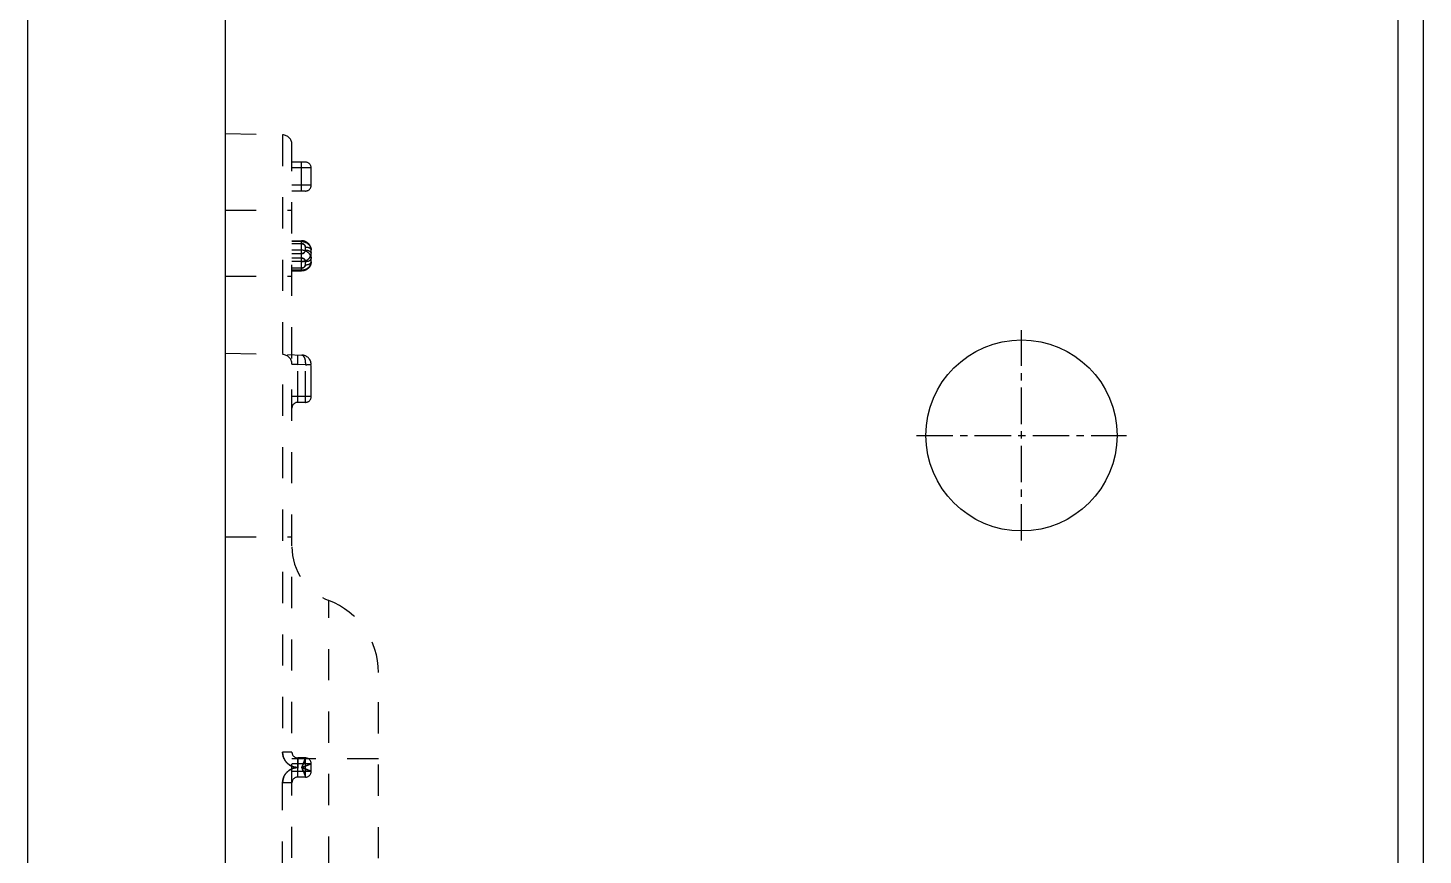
# Model space of a CAD drawing. Header units: millimetres. Extents: x 564 to 2602, y -1989 to 1042.
# Drawn here: x 2481.3 to 2554.3, y -832.8 to -789.6 of the extents above; entities that cross this region are included whole.
import ezdxf

# ---------------------------------------------------------------- set-up
doc = ezdxf.new("R2010")
doc.units = ezdxf.units.MM
doc.header["$LTSCALE"] = 16.335
doc.linetypes.add('CENTER', pattern=[0.6, 0.375, -0.075, 0.075, -0.075])
doc.linetypes.add('HIDDEN', pattern=[0.2, 0.1, -0.1])
doc.layers.get('0').update_dxf_attribs({"linetype": 'CONTINUOUS'})
doc.layers.add('DEFAULT_2', color=8, linetype='HIDDEN')

# ---------------------------------------------------------------- blocks, each defined once
blk = doc.blocks.new('22')
for p, q in [((2481.28, -1022.874), (2481.28, -667.874)), ((2552.98, -667.874), (2552.98, -1022.874))]:
    blk.add_line(p, q)
at = {"color": 1, "linetype": 'CENTER', "ltscale": 0.310989}
for p, q in [((2533.28, -816.374), (2533.28, -805.374)), ((2527.78, -810.874), (2538.78, -810.874))]:
    blk.add_line(p, q, dxfattribs=at)
blk.add_circle((2533.28, -810.874), 5)
blk = doc.blocks.new('24')
at = {"color": 7, "linetype": 'Continuous'}
for p, q in [((2985.818, -663.335), (2985.818, -914.335)), ((3048.518, -663.335), (3048.518, -914.335))]:
    blk.add_line(p, q, dxfattribs=at)
at = {"layer": 'DEFAULT_2', "color": 8, "linetype": 'HIDDEN'}
for p, q in [((2985.818, -718.231), (2988.831, -718.31)), ((2988.831, -718.31), (2988.831, -750.608)), ((2989.318, -863.952), (2989.318, -718.809)), ((2990.022, -719.739), (2989.318, -719.739)), ((2989.821, -721.247), (2989.821, -719.739)), ((2990.324, -720.041), (2989.318, -720.041)), ((2990.324, -720.946), (2990.324, -720.041)), ((2990.324, -720.946), (2989.318, -720.946)), ((2990.022, -721.247), (2989.318, -721.247)), ((2985.818, -722.253), (2989.318, -722.253)), ((2989.318, -723.852), (2989.821, -723.852)), ((2989.821, -723.892), (2989.318, -723.892)), ((2989.821, -724.003), (2989.318, -724.003)), ((2989.821, -725.43), (2989.821, -723.852)), ((2990.022, -724.351), (2990.022, -724.177)), ((2990.324, -724.954), (2990.324, -724.327)), ((2989.821, -724.345), (2989.318, -724.345)), ((2989.821, -724.525), (2989.318, -724.525)), ((2989.821, -724.757), (2989.318, -724.757)), ((2989.821, -724.937), (2989.318, -724.937)), ((2990.022, -725.105), (2990.022, -724.931)), ((2985.818, -725.699), (2989.318, -725.699)), ((2989.821, -725.279), (2989.318, -725.279)), ((2989.821, -725.39), (2989.318, -725.39)), ((2989.318, -725.43), (2989.821, -725.43)), ((2985.818, -729.723), (2989.837, -729.828)), ((2989.62, -730.323), (2989.633, -729.823)), ((2989.318, -730.302), (2989.62, -730.323)), ((2989.318, -730.302), (2989.62, -730.323)), ((2989.62, -730.323), (2989.318, -730.302)), ((2989.62, -730.323), (2989.318, -730.302)), ((2990.022, -730.333), (2989.62, -730.323)), ((2989.62, -732.308), (2989.62, -730.323)), ((2990.022, -732.308), (2990.022, -730.333)), ((2990.324, -732.006), (2990.324, -730.328)), ((2990.324, -732.006), (2989.318, -732.006)), ((2990.022, -732.308), (2989.62, -732.308)), ((2985.818, -739.346), (2989.318, -739.346)), ((2991.258, -841.592), (2991.258, -742.678)), ((2993.843, -837.835), (2993.843, -746.435)), ((2989.318, -750.608), (2988.831, -750.608)), ((2993.843, -750.96), (2989.318, -750.96)), ((2990.324, -751.211), (2989.318, -751.211)), ((2990.022, -750.91), (2989.62, -750.91)), ((2989.62, -751.915), (2989.62, -750.91)), ((2990.022, -751.915), (2990.022, -750.91)), ((2990.119, -751.297), (2990.039, -751.329)), ((2990.324, -751.613), (2990.324, -751.211)), ((2990.324, -751.613), (2989.318, -751.613)), ((2990.022, -751.915), (2989.62, -751.915)), ((2989.318, -752.217), (2988.831, -752.216)), ((2988.831, -832.053), (2988.831, -752.216))]:
    blk.add_line(p, q, dxfattribs=at)
for centre, radius, start, end in [((2988.818, -718.809), 0.5, 0, 88.5), ((2990.022, -720.041), 0.302, 0, 90), ((2990.022, -720.946), 0.302, 270, 0), ((2988.818, -730.302), 0.5, 0, 88.5), ((2989.824, -730.328), 0.5, 0, 89.30058), ((2989.62, -732.609), 0.302, 90, 180), ((2990.022, -732.006), 0.302, 270, 0), ((2992.335, -739.861), 3.017, 180, 249.07517), ((2989.821, -746.435), 4.022, 0, 69.07517), ((2989.635, -750.607), 0.804, 180.06966, 210.66811), ((2989.62, -750.608), 0.302, 180, 269.98028), ((2989.635, -750.603), 0.806, 237.31588, 246.69509), ((2989.643, -750.584), 0.828, 246.6806, 252.52418), ((2976.219, -751.361), 13.414, 0.66587, 0.85867), ((2972.145, -751.405), 17.488, 359.98686, 0.65807), ((2981.349, -729.764), 23.25, 291.69643, 291.94707), ((2990.022, -751.211), 0.302, 0, 90), ((2989.633, -752.216), 0.801, 113.23324, 158.74699), ((2989.62, -752.217), 0.302, 90, 180), ((2972.245, -751.414), 17.388, 359.32255, 0.0148), ((2958.645, -763.693), 33.524, 21.11804, 21.29417), ((2990.022, -751.613), 0.302, 270, 0)]:
    blk.add_arc(centre, radius, start, end, dxfattribs=at)
for points, knots in [([(2990.324, -724.327), (2990.324, -724.264), (2990.296, -724.136), (2990.146, -723.926), (2989.947, -723.852), (2989.821, -723.852)], [0, 0, 0, 0, 0.250059, 0.501105, 1, 1, 1, 1]), ([(2989.821, -723.892), (2989.947, -723.892), (2990.143, -723.958), (2990.296, -724.152), (2990.324, -724.27), (2990.324, -724.327)], [0, 0, 0, 0, 0.519334, 0.764779, 1, 1, 1, 1]), ([(2990.022, -724.177), (2990.022, -724.131), (2989.972, -724.034), (2989.871, -724.003), (2989.821, -724.003)], [0, 0, 0, 0, 0.474262, 1, 1, 1, 1]), ([(2989.821, -724.003), (2989.871, -724.003), (2989.972, -724.034), (2990.022, -724.131), (2990.022, -724.177)], [0, 0, 0, 0, 0.524921, 1, 1, 1, 1]), ([(2990.287, -724.164), (2990.274, -724.137), (2990.211, -724.033), (2990.105, -723.959), (2990.019, -723.927)], [0, 0, 0, 0, 0.24228, 1, 1, 1, 1]), ([(2990.022, -724.177), (2990.061, -724.177), (2990.135, -724.185), (2990.246, -724.216), (2990.324, -724.281), (2990.324, -724.327)], [0, 0, 0, 0, 0.32379, 0.612563, 1, 1, 1, 1]), ([(2990.324, -724.78), (2990.324, -724.723), (2990.296, -724.605), (2990.143, -724.41), (2989.947, -724.345), (2989.821, -724.345)], [0, 0, 0, 0, 0.235092, 0.480389, 1, 1, 1, 1]), ([(2989.821, -724.525), (2989.871, -724.525), (2989.972, -724.494), (2990.022, -724.396), (2990.022, -724.351)], [0, 0, 0, 0, 0.52492, 1, 1, 1, 1]), ([(2989.821, -724.937), (2989.947, -724.937), (2990.143, -724.872), (2990.296, -724.677), (2990.324, -724.559), (2990.324, -724.502)], [0, 0, 0, 0, 0.519334, 0.764779, 1, 1, 1, 1]), ([(2990.022, -724.931), (2990.022, -724.885), (2989.972, -724.788), (2989.871, -724.757), (2989.821, -724.757)], [0, 0, 0, 0, 0.474262, 1, 1, 1, 1]), ([(2989.821, -724.757), (2989.838, -724.757), (2989.902, -724.763), (2989.964, -724.8), (2989.992, -724.839)], [0, 0, 0, 0, 0.261711, 1, 1, 1, 1]), ([(2990.324, -724.954), (2990.324, -725.017), (2990.296, -725.145), (2990.146, -725.355), (2989.947, -725.43), (2989.821, -725.43)], [0, 0, 0, 0, 0.250059, 0.501105, 1, 1, 1, 1]), ([(2990.324, -724.954), (2990.324, -725.011), (2990.296, -725.129), (2990.143, -725.324), (2989.947, -725.39), (2989.821, -725.39)], [0, 0, 0, 0, 0.235092, 0.480389, 1, 1, 1, 1]), ([(2989.821, -725.39), (2989.947, -725.39), (2990.143, -725.324), (2990.296, -725.129), (2990.324, -725.011), (2990.324, -724.954)], [0, 0, 0, 0, 0.519334, 0.764779, 1, 1, 1, 1]), ([(2990.324, -724.502), (2990.324, -724.456), (2990.246, -724.39), (2990.135, -724.359), (2990.061, -724.351), (2990.022, -724.351)], [0, 0, 0, 0, 0.386935, 0.675944, 1, 1, 1, 1]), ([(2990.022, -724.931), (2990.061, -724.931), (2990.135, -724.923), (2990.246, -724.892), (2990.324, -724.826), (2990.324, -724.78)], [0, 0, 0, 0, 0.32379, 0.612563, 1, 1, 1, 1]), ([(2990.022, -725.105), (2990.061, -725.105), (2990.135, -725.097), (2990.246, -725.066), (2990.324, -725), (2990.324, -724.954)], [0, 0, 0, 0, 0.32379, 0.612563, 1, 1, 1, 1]), ([(2990.281, -724.424), (2990.287, -724.43), (2990.309, -724.45), (2990.324, -724.48), (2990.324, -724.502)], [0, 0, 0, 0, 0.287698, 1, 1, 1, 1]), ([(2989.821, -725.279), (2989.871, -725.279), (2989.972, -725.248), (2990.022, -725.15), (2990.022, -725.105)], [0, 0, 0, 0, 0.524921, 1, 1, 1, 1]), ([(2990.022, -725.105), (2990.022, -725.134), (2990.003, -725.196), (2989.955, -725.238), (2989.927, -725.253)], [0, 0, 0, 0, 0.484242, 1, 1, 1, 1]), ([(2989.837, -729.828), (2989.902, -729.83), (2989.981, -729.969), (2990.016, -730.142), (2990.024, -730.267), (2990.022, -730.333)], [0, 0, 0, 0, 0.348936, 0.64813, 1, 1, 1, 1]), ([(2989.948, -729.922), (2989.943, -729.913), (2989.926, -729.882), (2989.901, -729.854), (2989.88, -729.842)], [0, 0, 0, 0, 0.292105, 1, 1, 1, 1]), ([(2990.022, -730.333), (2990.061, -730.333), (2990.117, -730.333), (2990.188, -730.332), (2990.233, -730.331), (2990.269, -730.329), (2990.299, -730.331), (2990.311, -730.326), (2990.324, -730.33), (2990.324, -730.328)], [0, 0, 0, 0, 0.382132, 0.555606, 0.707118, 0.831437, 0.923649, 0.980539, 1, 1, 1, 1]), ([(2989.663, -751.412), (2989.556, -751.412), (2989.34, -751.378), (2989.062, -751.201), (2988.875, -750.931), (2988.831, -750.715), (2988.831, -750.608)], [0, 0, 0, 0, 0.249901, 0.49969, 0.749686, 1, 1, 1, 1]), ([(2989.62, -750.91), (2989.623, -750.91), (2989.621, -750.929), (2989.627, -750.951), (2989.627, -751), (2989.63, -751.06), (2989.631, -751.135), (2989.633, -751.253), (2989.633, -751.346), (2989.633, -751.41)], [0, 0, 0, 0, 0.020055, 0.077077, 0.169284, 0.293521, 0.444908, 0.618229, 1, 1, 1, 1]), ([(2989.62, -750.91), (2989.622, -750.91), (2989.622, -750.918), (2989.624, -750.928), (2989.625, -750.951), (2989.626, -750.967), (2989.627, -750.976)], [0, 0, 0, 0, 0.069046, 0.26053, 0.572264, 1, 1, 1, 1]), ([(2989.83, -751.412), (2989.891, -751.387), (2989.981, -751.352), (2990.095, -751.306), (2990.169, -751.276), (2990.231, -751.251), (2990.274, -751.234), (2990.299, -751.222), (2990.313, -751.217), (2990.319, -751.213), (2990.324, -751.212), (2990.324, -751.211)], [0, 0, 0, 0, 0.371269, 0.541532, 0.693499, 0.820911, 0.917725, 0.952951, 0.978637, 0.9944, 1, 1, 1, 1]), ([(2990.022, -750.91), (2990.023, -750.91), (2990.022, -750.915), (2990.019, -750.926), (2990.009, -750.958), (2989.993, -751.003), (2989.969, -751.067), (2989.941, -751.142), (2989.897, -751.258), (2989.862, -751.348), (2989.837, -751.41)], [0, 0, 0, 0, 0.004893, 0.019756, 0.079275, 0.175385, 0.302773, 0.455266, 0.626447, 1, 1, 1, 1]), ([(2989.88, -751.299), (2989.913, -751.216), (2989.957, -751.103), (2990.002, -750.975), (2990.018, -750.931), (2990.022, -750.915)], [0, 0, 0, 0, 0.658294, 0.882278, 1, 1, 1, 1]), ([(2988.831, -752.216), (2988.831, -752.11), (2988.875, -751.894), (2989.062, -751.624), (2989.34, -751.447), (2989.556, -751.412), (2989.663, -751.412)], [0, 0, 0, 0, 0.249942, 0.499929, 0.749754, 1, 1, 1, 1]), ([(2989.62, -751.91), (2989.623, -751.91), (2989.621, -751.89), (2989.627, -751.868), (2989.627, -751.819), (2989.63, -751.759), (2989.631, -751.684), (2989.633, -751.566), (2989.633, -751.473), (2989.633, -751.41)], [0, 0, 0, 0, 0.020055, 0.077077, 0.169284, 0.293521, 0.444908, 0.618229, 1, 1, 1, 1]), ([(2989.62, -751.91), (2989.622, -751.91), (2989.622, -751.901), (2989.624, -751.891), (2989.625, -751.868), (2989.626, -751.852), (2989.627, -751.843)], [0, 0, 0, 0, 0.069046, 0.26053, 0.572264, 1, 1, 1, 1]), ([(2990.324, -751.613), (2990.324, -751.612), (2990.319, -751.611), (2990.313, -751.607), (2990.299, -751.602), (2990.274, -751.591), (2990.231, -751.574), (2990.169, -751.548), (2990.095, -751.518), (2989.981, -751.472), (2989.891, -751.437), (2989.83, -751.412)], [0, 0, 0, 0, 0.005595, 0.021354, 0.047047, 0.082272, 0.179076, 0.306486, 0.458456, 0.628724, 1, 1, 1, 1]), ([(2989.83, -751.412), (2989.935, -751.455), (2990.098, -751.52), (2990.262, -751.584), (2990.318, -751.61)], [0, 0, 0, 0, 0.647091, 1, 1, 1, 1]), ([(2989.837, -751.41), (2989.862, -751.471), (2989.897, -751.561), (2989.941, -751.677), (2989.969, -751.752), (2989.993, -751.816), (2990.009, -751.861), (2990.02, -751.893), (2990.022, -751.904), (2990.023, -751.91), (2990.022, -751.91)], [0, 0, 0, 0, 0.373561, 0.544744, 0.697239, 0.824629, 0.92074, 0.980247, 0.995113, 1, 1, 1, 1])]:
    blk.add_open_spline(points, degree=3, knots=knots, dxfattribs=at)
for points in [[(2990.019, -723.927), (2989.956, -723.904), (2989.888, -723.892), (2989.821, -723.892)], [(2990.324, -724.327), (2990.324, -724.272), (2990.311, -724.214), (2990.287, -724.164)], [(2989.927, -724.499), (2989.895, -724.516), (2989.857, -724.525), (2989.821, -724.525)], [(2990.019, -724.902), (2989.956, -724.925), (2989.888, -724.937), (2989.821, -724.937)], [(2989.992, -724.839), (2990.001, -724.852), (2990.009, -724.867), (2990.014, -724.883)], [(2990.014, -724.883), (2990.019, -724.898), (2990.022, -724.914), (2990.022, -724.931)], [(2990.283, -724.608), (2990.309, -724.661), (2990.324, -724.721), (2990.324, -724.78)], [(2989.927, -725.253), (2989.895, -725.27), (2989.857, -725.279), (2989.821, -725.279)], [(2989.88, -729.842), (2989.867, -729.834), (2989.852, -729.829), (2989.837, -729.828)], [(2988.944, -751.017), (2989.006, -751.122), (2989.096, -751.216), (2989.199, -751.282)], [(2989.837, -751.41), (2989.852, -751.373), (2989.866, -751.336), (2989.88, -751.299)], [(2988.886, -751.926), (2988.85, -752.018), (2988.831, -752.118), (2988.831, -752.217)], [(2989.657, -751.413), (2989.541, -751.413), (2989.423, -751.434), (2989.317, -751.48)], [(2989.395, -751.373), (2989.479, -751.4), (2989.568, -751.413), (2989.657, -751.413)], [(2989.945, -751.367), (2989.906, -751.382), (2989.868, -751.397), (2989.83, -751.412)], [(2989.88, -751.519), (2989.866, -751.482), (2989.852, -751.446), (2989.837, -751.41)]]:
    blk.add_open_spline(points, degree=3, dxfattribs=at)

msp = doc.modelspace()

# ---------------------------------------------------------------- block references
for name, p in [('22', (0, 0)), ('24', (-494.221, -76.839))]:
    msp.add_blockref(name, p)

doc.saveas('drawing.dxf')
